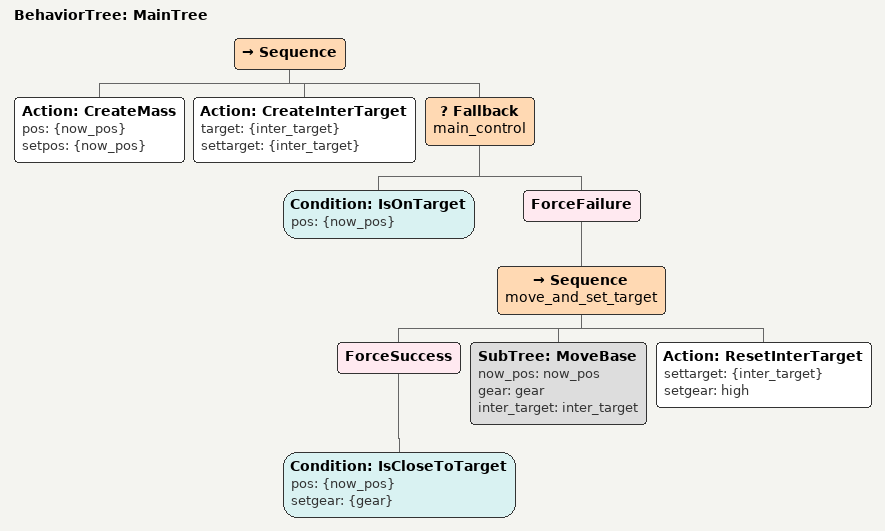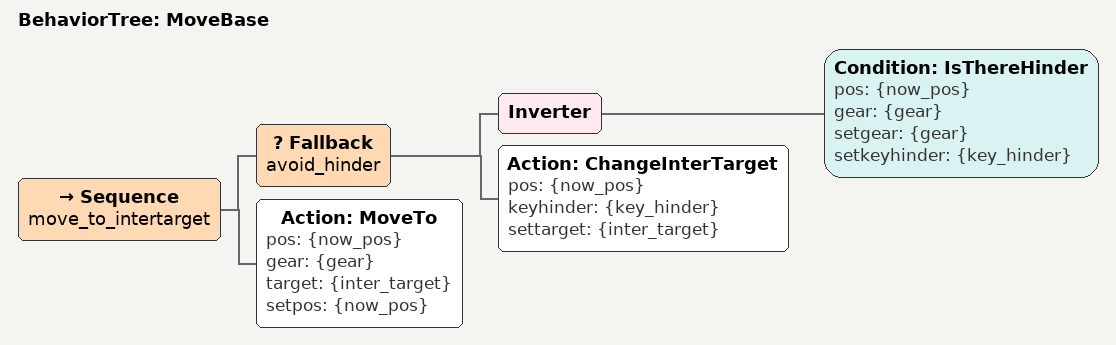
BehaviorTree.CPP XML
<?xml version="1.0"?>

<root main_tree_to_execute="MainTree">
	<BehaviorTree ID="MainTree">
		<Sequence>
			<Action ID="CreateMass" pos="{now_pos}" setpos="{now_pos}"/>
			<Action ID="CreateInterTarget" target="{inter_target}" settarget="{inter_target}"/>
			<Fallback name="main_control">
				<Condition ID="IsOnTarget" pos="{now_pos}"/>
				<ForceFailure>
					<Sequence name="move_and_set_target">
						<ForceSuccess>
							<Condition ID="IsCloseToTarget" pos="{now_pos}" setgear="{gear}"/>
						</ForceSuccess>
						<SubTree ID="MoveBase" now_pos="now_pos" gear="gear" inter_target="inter_target"/>
						<Action ID="ResetInterTarget" settarget="{inter_target}" setgear="high"/>
					</Sequence>
				</ForceFailure>
			</Fallback>
		</Sequence>
	</BehaviorTree>
	<BehaviorTree ID="MoveBase">
		<Sequence name="move_to_intertarget">
			<Fallback name="avoid_hinder">
				<Inverter>
					<Condition ID="IsThereHinder" pos="{now_pos}" gear="{gear}" setgear="{gear}" setkeyhinder="{key_hinder}"/>
				</Inverter>
				<Action ID="ChangeInterTarget" pos="{now_pos}" keyhinder="{key_hinder}" settarget="{inter_target}"/>
			</Fallback>
			<Action ID="MoveTo" pos="{now_pos}" gear="{gear}" target="{inter_target}" setpos="{now_pos}"/>
		</Sequence>
	</BehaviorTree>
</root>
